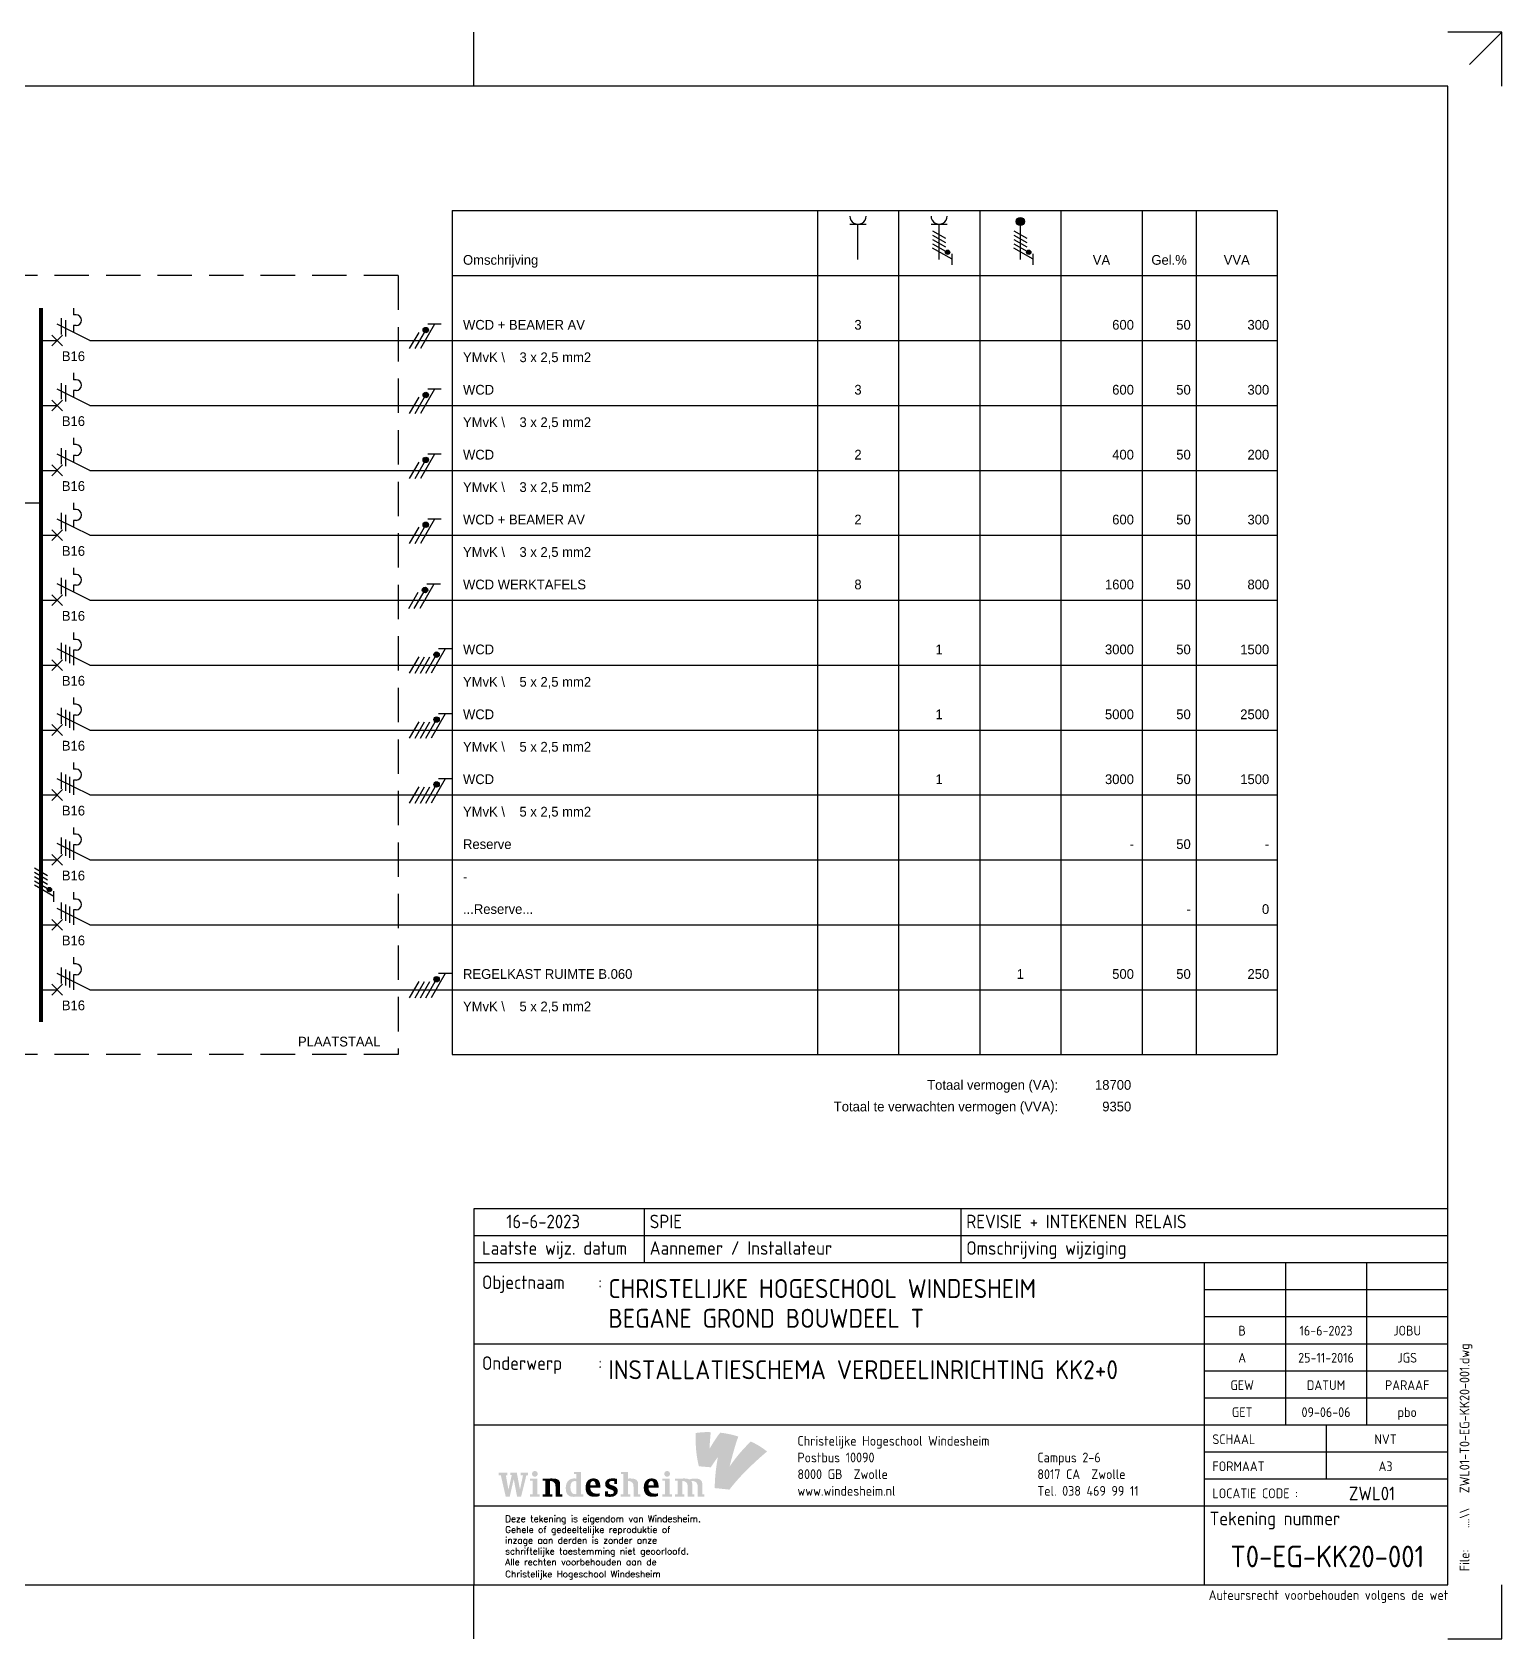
# Model space of a CAD drawing. Header units: millimetres. Extents: x 0 to 420, y 0 to 297.
# Drawn here: x 148.4 to 420, y 0 to 297 of the extents above; entities that cross this region are included whole.
import ezdxf
from ezdxf.enums import TextEntityAlignment as Align

# ---------------------------------------------------------------- set-up
doc = ezdxf.new("R2010")
doc.units = ezdxf.units.MM
doc.linetypes.add('HIDDEN', pattern=[9.525, 6.35, -3.175])
doc.layers.get('0').update_dxf_attribs({"linetype": 'CONTINUOUS'})
for name, color, linetype in [('00att018', 1, 'CONTINUOUS'), ('00att025', 2, 'CONTINUOUS'), ('00att035', 3, 'CONTINUOUS'), ('00att050', 4, 'CONTINUOUS'), ('00kad018', 1, 'CONTINUOUS'), ('00kad025', 2, 'CONTINUOUS'), ('00kad070', 5, 'CONTINUOUS'), ('BL$2----_KADER', 7, 'CONTINUOUS'), ('BL$4----_LOGO', 7, 'CONTINUOUS'), ('BL$4----_STEMPEL', 7, 'CONTINUOUS'), ('EL$1----', 3, 'CONTINUOUS'), ('EL$1----_KK2+0', 3, 'CONTINUOUS'), ('LAAG_1', 160, 'CONTINUOUS')]:
    doc.layers.add(name, color=color, linetype=linetype)
doc.styles.add('BURO-018', font='BUROFONT', dxfattribs={"height": 1.8})
doc.styles.add('EDU', font='ROMANS.SHX', dxfattribs={"height": 2.5})
doc.styles.add('ISO', font='isocp.shx')

# ---------------------------------------------------------------- blocks, each defined once
blk = doc.blocks.new('a3-windesheim-hor')
at = {"layer": '00kad018', "color": 1}
for p, q in [((230, 287), (230, 297)), ((420, 297), (410, 297)), ((420, 297), (414, 291)), ((420, 287), (420, 297)), ((230, 0), (230, 10)), ((420, 0), (420, 10)), ((410, 0), (420, 0))]:
    blk.add_line(p, q, dxfattribs=at)
at = {"layer": '00kad070', "color": 5}
for p, q in [((410, 287), (20, 287)), ((410, 10), (410, 287)), ((20, 10), (410, 10))]:
    blk.add_line(p, q, dxfattribs=at)
at = {"layer": '00att018', "color": 1, "style": 'ISO'}
blk.add_text('Auteursrecht voorbehouden volgens de wet', height=1.8, dxfattribs=at).set_placement((410.08, 7.2), align=Align.RIGHT)
blk = doc.blocks.new('AI9-BLK4')
at = {"layer": 'LAAG_1'}
h = blk.add_hatch(color=40, dxfattribs=at)
edge = h.paths.add_edge_path()
edge.add_spline(control_points=[(7.13, 7.18), (4.76, 4.71), (2.6, 2.64), (-0.67, -2.09), (0, 0.48), (1.33, 5.88), (2.58, 8.98), (0.66, 9.66), (-2.22, 10.26), (-4.13, 10.42), (-5.47, 8.84), (-7.52, 5.49), (-8.07, 4.43), (-8, 6.89), (-7.74, 9.27), (-7.64, 10.61), (-9.57, 10.7), (-11, 10.61), (-13.21, 10.31), (-13.29, 6), (-13.05, 2.03), (-12.01, -2), (-10.76, -2.09), (-7.6, -2.36), (-7.6, -2.36), (-7.12, -1.66), (-6.13, -0.03), (-4.98, 1.41), (-5.44, -0.9), (-5.87, -4.06), (-6.06, -7.16), (-6.12, -8.14), (-6.15, -9.12), (-6.16, -10.06), (-4.67, -10.18), (-0.96, -10.58), (-0.72, -10.61), (-0.72, -10.61), (-0.71, -10.6), (-0.71, -10.6), (-0.7, -10.59), (-0.7, -10.58), (-0.69, -10.58), (0.69, -8.77), (2.26, -6.96), (3.63, -5.5), (4.7, -4.37), (5.74, -3.33), (6.72, -2.37), (9.27, 0.11), (11.5, 2.08), (13.21, 3.49), (11.03, 5.13), (9.48, 6.13), (7.13, 7.18)], knot_values=[0, 0, 0, 0, 1, 1, 1, 2, 2, 2, 3, 3, 3, 4, 4, 4, 5, 5, 5, 6, 6, 6, 7, 7, 7, 8, 8, 8, 9, 9, 9, 10, 10, 10, 11, 11, 11, 12, 12, 12, 13, 13, 13, 14, 14, 14, 15, 15, 15, 16, 16, 16, 17, 17, 17, 18, 18, 18, 18], degree=3, periodic=0)
h = blk.add_hatch(color=154, dxfattribs=at)
edge = h.paths.add_edge_path()
edge.add_spline(control_points=[(-0.71, -10.6), (-0.71, -10.6), (-0.71, -10.6), (-0.71, -10.6), (-0.74, -10.63), (-0.72, -10.62), (-0.71, -10.6)], knot_values=[0, 0, 0, 0, 1, 1, 1, 2, 2, 2, 2], degree=3, periodic=0)
h = blk.add_hatch(color=154, dxfattribs=at)
edge = h.paths.add_edge_path()
edge.add_spline(control_points=[(-0.71, -10.6), (-0.71, -10.6), (-0.7, -10.6), (-0.7, -10.6), (-0.67, -10.57), (-0.69, -10.59), (-0.71, -10.6)], knot_values=[0, 0, 0, 0, 1, 1, 1, 2, 2, 2, 2], degree=3, periodic=0)
blk = doc.blocks.new('AI9-BLK3')
at = {"layer": 'LAAG_1'}
h = blk.add_hatch(color=154, dxfattribs=at)
edge = h.paths.add_edge_path()
edge.add_spline(control_points=[(-27.78, 3.24), (-27.78, 3.24), (-29.75, -4.72), (-29.75, -4.72), (-29.75, -4.72), (-31.22, -4.72), (-31.22, -4.72), (-31.22, -4.72), (-32.46, 1.79), (-32.46, 1.79), (-32.46, 1.79), (-33.95, -4.72), (-33.95, -4.72), (-33.95, -4.72), (-35.41, -4.72), (-35.41, -4.72), (-35.41, -4.72), (-37.24, 3.24), (-37.24, 3.24), (-37.24, 3.24), (-38.03, 3.24), (-38.03, 3.24), (-38.03, 3.24), (-38.03, 4.16), (-38.03, 4.16), (-38.03, 4.16), (-34.81, 4.16), (-34.81, 4.16), (-34.81, 4.16), (-34.81, 3.24), (-34.81, 3.24), (-34.81, 3.24), (-35.38, 3.24), (-35.38, 3.24), (-35.38, 3.24), (-34.43, -2.11), (-34.43, -2.11), (-34.43, -2.11), (-33.18, 3.26), (-33.18, 3.26), (-33.18, 3.26), (-33.73, 3.26), (-33.73, 3.26), (-33.73, 3.26), (-33.73, 4.16), (-33.73, 4.16), (-33.73, 4.16), (-31.32, 4.16), (-31.32, 4.16), (-31.32, 4.16), (-30.15, -2.11), (-30.15, -2.11), (-30.15, -2.11), (-29.03, 3.24), (-29.03, 3.24), (-29.03, 3.24), (-29.84, 3.24), (-29.84, 3.24), (-29.84, 3.24), (-29.84, 4.16), (-29.84, 4.16), (-29.84, 4.16), (-27.18, 4.16), (-27.18, 4.16), (-27.18, 4.16), (-27.18, 3.24), (-27.18, 3.24), (-27.18, 3.24), (-27.78, 3.24), (-27.78, 3.24)], knot_values=[0, 0, 0, 0, 1, 1, 1, 2, 2, 2, 3, 3, 3, 4, 4, 4, 5, 5, 5, 6, 6, 6, 7, 7, 7, 8, 8, 8, 9, 9, 9, 10, 10, 10, 11, 11, 11, 12, 12, 12, 13, 13, 13, 14, 14, 14, 15, 15, 15, 16, 16, 16, 17, 17, 17, 18, 18, 18, 19, 19, 19, 20, 20, 20, 21, 21, 21, 22, 22, 22, 23, 23, 23, 23], degree=3, periodic=0)
h = blk.add_hatch(color=154, dxfattribs=at)
edge = h.paths.add_edge_path()
edge.add_spline(control_points=[(-26.42, -4.7), (-26.42, -4.7), (-26.42, -3.87), (-26.42, -3.87), (-26.42, -3.87), (-25.47, -3.87), (-25.47, -3.87), (-25.47, -3.87), (-25.47, 1.17), (-25.47, 1.17), (-25.47, 1.17), (-26.42, 1.17), (-26.42, 1.17), (-26.42, 1.17), (-26.42, 1.99), (-26.42, 1.99), (-26.42, 1.99), (-23.75, 1.99), (-23.75, 1.99), (-23.75, 1.99), (-23.75, -3.87), (-23.75, -3.87), (-23.75, -3.87), (-22.88, -3.87), (-22.88, -3.87), (-22.88, -3.87), (-22.88, -4.7), (-22.88, -4.7), (-22.88, -4.7), (-26.42, -4.7), (-26.42, -4.7)], knot_values=[0, 0, 0, 0, 1, 1, 1, 2, 2, 2, 3, 3, 3, 4, 4, 4, 5, 5, 5, 6, 6, 6, 7, 7, 7, 8, 8, 8, 9, 9, 9, 10, 10, 10, 10], degree=3, periodic=0)
edge = h.paths.add_edge_path()
edge.add_spline(control_points=[(-24.66, 2.67), (-25.25, 2.67), (-25.71, 3.15), (-25.71, 3.74), (-25.71, 4.33), (-25.25, 4.79), (-24.66, 4.79), (-24.07, 4.79), (-23.58, 4.33), (-23.58, 3.74), (-23.58, 3.15), (-24.07, 2.67), (-24.66, 2.67)], knot_values=[0, 0, 0, 0, 1, 1, 1, 2, 2, 2, 3, 3, 3, 4, 4, 4, 4], degree=3, periodic=0)
h = blk.add_hatch(color=154, dxfattribs=at)
edge = h.paths.add_edge_path()
edge.add_spline(control_points=[(-17.02, -4.7), (-17.02, -4.7), (-17.02, -0.94), (-17.02, -0.94), (-17.02, -0.3), (-17.19, 0.21), (-17.5, 0.52), (-17.87, 0.9), (-18.34, 1.07), (-18.89, 1.07), (-18.95, 1.07), (-19.03, 1.07), (-19.09, 1.06), (-19.09, 1.06), (-19.09, -3.87), (-19.09, -3.87), (-19.09, -3.87), (-18.24, -3.87), (-18.24, -3.87), (-18.24, -3.87), (-18.24, -4.7), (-18.24, -4.7), (-18.24, -4.7), (-21.72, -4.7), (-21.72, -4.7), (-21.72, -4.7), (-21.72, -3.87), (-21.72, -3.87), (-21.72, -3.87), (-20.8, -3.87), (-20.8, -3.87), (-20.8, -3.87), (-20.8, 1.17), (-20.8, 1.17), (-20.8, 1.17), (-21.72, 1.17), (-21.72, 1.17), (-21.72, 1.17), (-21.72, 1.99), (-21.72, 1.99), (-21.72, 1.99), (-19.44, 1.99), (-19.44, 1.99), (-19.15, 1.99), (-18.89, 2.03), (-18.56, 2.03), (-16.96, 2.03), (-16.32, 1.86), (-15.88, 1.41), (-15.46, 1), (-15.3, 0.57), (-15.3, -0.15), (-15.3, -0.15), (-15.3, -3.87), (-15.3, -3.87), (-15.3, -3.87), (-14.5, -3.87), (-14.5, -3.87), (-14.5, -3.87), (-14.5, -4.7), (-14.5, -4.7), (-14.5, -4.7), (-17.02, -4.7), (-17.02, -4.7)], knot_values=[0, 0, 0, 0, 1, 1, 1, 2, 2, 2, 3, 3, 3, 4, 4, 4, 5, 5, 5, 6, 6, 6, 7, 7, 7, 8, 8, 8, 9, 9, 9, 10, 10, 10, 11, 11, 11, 12, 12, 12, 13, 13, 13, 14, 14, 14, 15, 15, 15, 16, 16, 16, 17, 17, 17, 18, 18, 18, 19, 19, 19, 20, 20, 20, 21, 21, 21, 21], degree=3, periodic=0)
h = blk.add_hatch(color=154, dxfattribs=at)
edge = h.paths.add_edge_path(flags=16)
edge.add_spline(control_points=[(-6.76, -4.7), (-6.76, -4.7), (-6.76, -3.87), (-6.76, -3.87), (-6.76, -3.87), (-7.62, -3.87), (-7.62, -3.87), (-7.62, -3.87), (-7.62, 4.46), (-7.62, 4.46), (-7.62, 4.46), (-10.2, 4.46), (-10.2, 4.46), (-10.2, 4.46), (-10.2, 3.64), (-10.2, 3.64), (-10.2, 3.64), (-9.32, 3.64), (-9.32, 3.64), (-9.32, 3.64), (-9.32, 1.95), (-9.32, 1.95), (-9.59, 2), (-9.79, 2.04), (-10.19, 2.04), (-11.95, 2.04), (-13.23, 0.68), (-13.23, -1.45), (-13.23, -3.83), (-12.29, -4.77), (-10.28, -4.77), (-9.86, -4.77), (-9.32, -4.7), (-9.12, -4.7), (-9.12, -4.7), (-6.76, -4.7), (-6.76, -4.7)], knot_values=[0, 0, 0, 0, 1, 1, 1, 2, 2, 2, 3, 3, 3, 4, 4, 4, 5, 5, 5, 6, 6, 6, 7, 7, 7, 8, 8, 8, 9, 9, 9, 10, 10, 10, 11, 11, 11, 12, 12, 12, 12], degree=3, periodic=0)
edge = h.paths.add_edge_path()
edge.add_spline(control_points=[(-9.28, -3.73), (-9.49, -3.76), (-9.62, -3.78), (-9.79, -3.78), (-10.77, -3.78), (-11.52, -3.12), (-11.52, -1.21), (-11.52, 0.4), (-10.88, 1.06), (-10, 1.06), (-9.71, 1.06), (-9.48, 1.02), (-9.28, 0.97), (-9.28, 0.97), (-9.28, -3.73), (-9.28, -3.73)], knot_values=[0, 0, 0, 0, 1, 1, 1, 2, 2, 2, 3, 3, 3, 4, 4, 4, 5, 5, 5, 5], degree=3, periodic=0)
h = blk.add_hatch(color=154, dxfattribs=at)
edge = h.paths.add_edge_path(flags=16)
edge.add_spline(control_points=[(-0.43, -1.4), (-0.43, 1.03), (-1.16, 2.05), (-3.05, 2.05), (-4.8, 2.05), (-5.93, 0.7), (-5.93, -1.35), (-5.93, -3.59), (-4.75, -4.76), (-2.66, -4.76), (-1.92, -4.76), (-1.25, -4.65), (-0.71, -4.43), (-0.71, -4.43), (-0.71, -3.47), (-0.71, -3.47), (-1.15, -3.57), (-1.59, -3.59), (-2.01, -3.59), (-3.43, -3.59), (-4.18, -2.54), (-4.18, -1.4), (-4.18, -1.4), (-0.43, -1.4), (-0.43, -1.4)], knot_values=[0, 0, 0, 0, 1, 1, 1, 2, 2, 2, 3, 3, 3, 4, 4, 4, 5, 5, 5, 6, 6, 6, 7, 7, 7, 8, 8, 8, 8], degree=3, periodic=0)
edge = h.paths.add_edge_path()
edge.add_spline(control_points=[(-2.19, -0.48), (-2.19, -0.48), (-4.21, -0.48), (-4.21, -0.48), (-4.21, 0.48), (-3.76, 1.08), (-3.17, 1.08), (-2.58, 1.08), (-2.19, 0.63), (-2.19, -0.48)], knot_values=[0, 0, 0, 0, 1, 1, 1, 2, 2, 2, 3, 3, 3, 3], degree=3, periodic=0)
h = blk.add_hatch(color=154, dxfattribs=at)
edge = h.paths.add_edge_path()
edge.add_spline(control_points=[(3.18, -4.79), (2.42, -4.79), (1.53, -4.63), (1.31, -4.55), (1.31, -4.55), (1.31, -2.67), (1.31, -2.67), (1.31, -2.67), (2.34, -2.67), (2.34, -2.67), (2.34, -2.67), (2.34, -3.62), (2.34, -3.62), (2.58, -3.7), (2.94, -3.79), (3.32, -3.79), (4.14, -3.79), (4.53, -3.52), (4.53, -3.03), (4.53, -2.53), (4.09, -2.3), (3.53, -2.1), (3.53, -2.1), (2.71, -1.81), (2.71, -1.81), (1.84, -1.5), (1.32, -0.99), (1.32, 0.08), (1.32, 1.19), (2.31, 2.08), (3.93, 2.08), (4.57, 2.08), (5.29, 2), (5.66, 1.88), (5.66, 1.88), (5.66, 0.04), (5.66, 0.04), (5.66, 0.04), (4.69, 0.04), (4.69, 0.04), (4.69, 0.04), (4.69, 1), (4.69, 1), (4.43, 1.07), (4.17, 1.11), (3.89, 1.11), (3.16, 1.11), (2.8, 0.83), (2.8, 0.37), (2.8, -0.04), (3.05, -0.24), (3.64, -0.43), (3.64, -0.43), (4.44, -0.7), (4.44, -0.7), (5.37, -1.01), (6, -1.57), (6, -2.6), (6, -4), (4.84, -4.79), (3.18, -4.79)], knot_values=[0, 0, 0, 0, 1, 1, 1, 2, 2, 2, 3, 3, 3, 4, 4, 4, 5, 5, 5, 6, 6, 6, 7, 7, 7, 8, 8, 8, 9, 9, 9, 10, 10, 10, 11, 11, 11, 12, 12, 12, 13, 13, 13, 14, 14, 14, 15, 15, 15, 16, 16, 16, 17, 17, 17, 18, 18, 18, 19, 19, 19, 20, 20, 20, 20], degree=3, periodic=0)
h = blk.add_hatch(color=154, dxfattribs=at)
edge = h.paths.add_edge_path()
edge.add_spline(control_points=[(11.81, -4.7), (11.81, -4.7), (11.81, -1.02), (11.81, -1.02), (11.81, -0.32), (11.67, 0.19), (11.34, 0.52), (10.95, 0.91), (10.48, 1.07), (9.97, 1.07), (9.88, 1.07), (9.79, 1.06), (9.75, 1.06), (9.75, 1.06), (9.75, -3.87), (9.75, -3.87), (9.75, -3.87), (10.59, -3.87), (10.59, -3.87), (10.59, -3.87), (10.59, -4.7), (10.59, -4.7), (10.59, -4.7), (7.11, -4.7), (7.11, -4.7), (7.11, -4.7), (7.11, -3.87), (7.11, -3.87), (7.11, -3.87), (8.03, -3.87), (8.03, -3.87), (8.03, -3.87), (8.03, 3.64), (8.03, 3.64), (8.03, 3.64), (7.16, 3.64), (7.16, 3.64), (7.16, 3.64), (7.16, 4.46), (7.16, 4.46), (7.16, 4.46), (9.75, 4.46), (9.75, 4.46), (9.75, 4.46), (9.75, 1.99), (9.75, 1.99), (9.93, 2), (10.23, 2.03), (10.54, 2.03), (11.88, 2.03), (12.52, 1.84), (12.96, 1.4), (13.39, 0.97), (13.53, 0.51), (13.53, -0.15), (13.53, -0.15), (13.53, -3.87), (13.53, -3.87), (13.53, -3.87), (14.34, -3.87), (14.34, -3.87), (14.34, -3.87), (14.34, -4.7), (14.34, -4.7), (14.34, -4.7), (11.81, -4.7), (11.81, -4.7)], knot_values=[0, 0, 0, 0, 1, 1, 1, 2, 2, 2, 3, 3, 3, 4, 4, 4, 5, 5, 5, 6, 6, 6, 7, 7, 7, 8, 8, 8, 9, 9, 9, 10, 10, 10, 11, 11, 11, 12, 12, 12, 13, 13, 13, 14, 14, 14, 15, 15, 15, 16, 16, 16, 17, 17, 17, 18, 18, 18, 19, 19, 19, 20, 20, 20, 21, 21, 21, 22, 22, 22, 22], degree=3, periodic=0)
h = blk.add_hatch(color=154, dxfattribs=at)
edge = h.paths.add_edge_path(flags=16)
edge.add_spline(control_points=[(21.09, -1.4), (21.09, 1.03), (20.36, 2.05), (18.47, 2.05), (16.72, 2.05), (15.6, 0.7), (15.6, -1.35), (15.6, -3.59), (16.77, -4.76), (18.87, -4.76), (19.6, -4.76), (20.27, -4.65), (20.81, -4.43), (20.81, -4.43), (20.81, -3.47), (20.81, -3.47), (20.37, -3.57), (19.93, -3.59), (19.52, -3.59), (18.09, -3.59), (17.35, -2.54), (17.35, -1.4), (17.35, -1.4), (21.09, -1.4), (21.09, -1.4)], knot_values=[0, 0, 0, 0, 1, 1, 1, 2, 2, 2, 3, 3, 3, 4, 4, 4, 5, 5, 5, 6, 6, 6, 7, 7, 7, 8, 8, 8, 8], degree=3, periodic=0)
edge = h.paths.add_edge_path()
edge.add_spline(control_points=[(19.33, -0.48), (19.33, -0.48), (17.31, -0.48), (17.31, -0.48), (17.31, 0.48), (17.76, 1.08), (18.35, 1.08), (18.94, 1.08), (19.33, 0.63), (19.33, -0.48)], knot_values=[0, 0, 0, 0, 1, 1, 1, 2, 2, 2, 3, 3, 3, 3], degree=3, periodic=0)
h = blk.add_hatch(color=154, dxfattribs=at)
edge = h.paths.add_edge_path()
edge.add_spline(control_points=[(22.47, -4.7), (22.47, -4.7), (22.47, -3.87), (22.47, -3.87), (22.47, -3.87), (23.42, -3.87), (23.42, -3.87), (23.42, -3.87), (23.42, 1.17), (23.42, 1.17), (23.42, 1.17), (22.47, 1.17), (22.47, 1.17), (22.47, 1.17), (22.47, 1.99), (22.47, 1.99), (22.47, 1.99), (25.13, 1.99), (25.13, 1.99), (25.13, 1.99), (25.13, -3.87), (25.13, -3.87), (25.13, -3.87), (26, -3.87), (26, -3.87), (26, -3.87), (26, -4.7), (26, -4.7), (26, -4.7), (22.47, -4.7), (22.47, -4.7)], knot_values=[0, 0, 0, 0, 1, 1, 1, 2, 2, 2, 3, 3, 3, 4, 4, 4, 5, 5, 5, 6, 6, 6, 7, 7, 7, 8, 8, 8, 9, 9, 9, 10, 10, 10, 10], degree=3, periodic=0)
edge = h.paths.add_edge_path()
edge.add_spline(control_points=[(24.23, 2.67), (23.64, 2.67), (23.18, 3.15), (23.18, 3.74), (23.18, 4.33), (23.64, 4.79), (24.23, 4.79), (24.82, 4.79), (25.31, 4.33), (25.31, 3.74), (25.31, 3.15), (24.82, 2.67), (24.23, 2.67)], knot_values=[0, 0, 0, 0, 1, 1, 1, 2, 2, 2, 3, 3, 3, 4, 4, 4, 4], degree=3, periodic=0)
h = blk.add_hatch(color=154, dxfattribs=at)
edge = h.paths.add_edge_path()
edge.add_spline(control_points=[(35.52, -4.7), (35.52, -4.7), (35.52, -0.89), (35.52, -0.89), (35.52, -0.3), (35.34, 0.21), (35.04, 0.52), (34.66, 0.9), (34.24, 1.07), (33.55, 1.07), (33.41, 1.07), (33.28, 1.05), (33.17, 1.03), (33.4, 0.83), (33.52, 0.35), (33.52, -0.07), (33.52, -0.07), (33.52, -3.87), (33.52, -3.87), (33.52, -3.87), (34.3, -3.87), (34.3, -3.87), (34.3, -3.87), (34.3, -4.7), (34.3, -4.7), (34.3, -4.7), (31.82, -4.7), (31.82, -4.7), (31.82, -4.7), (31.82, -0.89), (31.82, -0.89), (31.82, -0.18), (31.64, 0.24), (31.34, 0.53), (30.95, 0.92), (30.5, 1.07), (30.01, 1.07), (29.96, 1.07), (29.9, 1.06), (29.8, 1.06), (29.8, 1.06), (29.8, -3.87), (29.8, -3.87), (29.8, -3.87), (30.64, -3.87), (30.64, -3.87), (30.64, -3.87), (30.64, -4.7), (30.64, -4.7), (30.64, -4.7), (27.17, -4.7), (27.17, -4.7), (27.17, -4.7), (27.17, -3.87), (27.17, -3.87), (27.17, -3.87), (28.09, -3.87), (28.09, -3.87), (28.09, -3.87), (28.09, 1.17), (28.09, 1.17), (28.09, 1.17), (27.17, 1.17), (27.17, 1.17), (27.17, 1.17), (27.17, 1.99), (27.17, 1.99), (27.17, 1.99), (29.58, 1.99), (29.58, 1.99), (29.86, 1.99), (30.2, 2.03), (30.42, 2.03), (31.35, 2.03), (31.94, 1.93), (32.49, 1.67), (32.96, 1.86), (33.67, 2.01), (34.45, 2.01), (35.63, 2.01), (36.25, 1.82), (36.67, 1.4), (37.08, 0.99), (37.23, 0.53), (37.23, -0.08), (37.23, -0.08), (37.23, -3.87), (37.23, -3.87), (37.23, -3.87), (38.03, -3.87), (38.03, -3.87), (38.03, -3.87), (38.03, -4.7), (38.03, -4.7), (38.03, -4.7), (35.52, -4.7), (35.52, -4.7)], knot_values=[0, 0, 0, 0, 1, 1, 1, 2, 2, 2, 3, 3, 3, 4, 4, 4, 5, 5, 5, 6, 6, 6, 7, 7, 7, 8, 8, 8, 9, 9, 9, 10, 10, 10, 11, 11, 11, 12, 12, 12, 13, 13, 13, 14, 14, 14, 15, 15, 15, 16, 16, 16, 17, 17, 17, 18, 18, 18, 19, 19, 19, 20, 20, 20, 21, 21, 21, 22, 22, 22, 23, 23, 23, 24, 24, 24, 25, 25, 25, 26, 26, 26, 27, 27, 27, 28, 28, 28, 29, 29, 29, 30, 30, 30, 31, 31, 31, 32, 32, 32, 32], degree=3, periodic=0)
blk = doc.blocks.new('AI9-BLK2')
at = {"layer": 'LAAG_1', "color": 7}
for name, p in [('AI9-BLK4', (36.4, 1.35)), ('AI9-BLK3', (-11.59, -7.17))]:
    blk.add_blockref(name, p, dxfattribs=at)
blk = doc.blocks.new('CHW_ONDERHOEK')
at = {"layer": '00kad025', "color": 2}
for p, q in [((-190, 79.5), (-190, 69.5)), ((-10, 79.5), (-190, 79.5)), ((-158.5, 79.5), (-158.5, 69.5)), ((-100, 79.5), (-100, 69.5)), ((-10, 74.5), (-190, 74.5)), ((-40, 69.5), (-40, 39.5)), ((-25, 69.5), (-25, 39.5)), ((-10, 64.5), (-55, 64.5)), ((-10, 59.5), (-55, 59.5)), ((-10, 54.5), (-55, 54.5)), ((-10, 49.5), (-55, 49.5)), ((-32.5, 39.5), (-32.5, 34.5)), ((-32.5, 34.5), (-32.5, 29.5))]:
    blk.add_line(p, q, dxfattribs=at)
at = {"layer": '00kad070', "color": 5}
for p, q in [((-10, 69.5), (-190, 69.5)), ((-190, 69.5), (-190, 10)), ((-55, 69.5), (-55, 10)), ((-55, 54.5), (-190, 54.5)), ((-10, 44.5), (-55, 44.5)), ((-10, 39.5), (-190, 39.5)), ((-10, 34.5), (-55, 34.5)), ((-10, 29.5), (-55, 29.5)), ((-55, 24.5), (-190, 24.5)), ((-10, 24.5), (-55, 24.5))]:
    blk.add_line(p, q, dxfattribs=at)
at = {"layer": 'LAAG_1', "color": 7, "xscale": 0.5, "yscale": 0.5, "zscale": 0.5}
blk.add_blockref('AI9-BLK2', (-160.6, 32.22), dxfattribs=at)
at = {"layer": '00att018', "color": 1, "style": 'ISO'}
for s, p in [('GEW', (-48, 46)), ('DATUM', (-32.5, 46)), ('PARAAF', (-17.5, 46)), ('GET', (-48, 41))]:
    blk.add_text(s, height=1.8, dxfattribs=at).set_placement(p, align=Align.CENTER)
for s, p in [('SCHAAL', (-53.5, 36)), ('FORMAAT', (-53.5, 31))]:
    blk.add_text(s, height=1.8, dxfattribs=at).set_placement(p)
at = {"layer": '00att018', "color": 1, "style": 'ISO', "width": 0.9}
blk.add_text('....\\\\', height=1.8, rotation=90, dxfattribs=at).set_placement((-6, 20.5))
at = {"layer": '00att018', "color": 1, "linetype": 'Continuous', "style": 'EDU'}
for s, p in [('Gehele of gedeeltelijke reproduktie of', (-184.2, 19.6)), ('Deze tekening is eigendom van Windesheim.', (-184.2, 21.6)), ('inzage aan derden is zonder onze', (-184.2, 17.6)), ('schriftelijke toestemming niet geoorloofd.', (-184.2, 15.6)), ('Alle rechten voorbehouden aan de', (-184.2, 13.6)), ('Christelijke Hogeschool Windesheim', (-184.2, 11.38))]:
    blk.add_text(s, height=1.2, dxfattribs=at).set_placement(p)
at = {"layer": '00att018', "color": 1, "style": 'ISO'}
blk.add_text('File:', height=1.8, rotation=90, dxfattribs=at).set_placement((-6, 12.5))
for tag, p in [('WZ_CODED', (-48, 66.07)), ('WZ_DATUMD', (-32.5, 66.07)), ('WZ_WZGOEDD', (-17.5, 66.07)), ('WZ_CODEC', (-48, 61.07)), ('WZ_DATUMC', (-32.5, 61.07)), ('WZ_WZGOEDC', (-17.5, 61.07)), ('WZ_CODEB', (-48, 56.07)), ('WZ_DATUMB', (-32.5, 56.07)), ('WZ_WZGOEDB', (-17.5, 56.07)), ('WZ_CODEA', (-48, 51.07)), ('WZ_DATUMA', (-32.5, 51.07)), ('WZ_WZGOEDA', (-17.5, 51.07)), ('TKDATCREAT', (-32.5, 41)), ('TKINIT', (-17.5, 41)), ('TKSCHAAL', (-21.5, 36)), ('TKFORMAAT', (-21.5, 31))]:
    blk.add_attdef(tag, text='', height=1.8, dxfattribs=at).set_placement(p, align=Align.CENTER)
blk.add_attdef('DWGNAME', (-6, 26.93), '', height=1.8, rotation=90, dxfattribs=at)
at = {"layer": '00att025', "color": 2, "style": 'ISO'}
for s, p in [('Objectnaam', (-188.5, 64.67)), ('Onderwerp', (-188.5, 49.72)), ('Tekening nummer', (-54, 21))]:
    blk.add_text(s, height=2.5, dxfattribs=at).set_placement(p)
at = {"layer": '00att025', "style": 'ISO'}
for p in [(-167.02, 64.67), (-167.02, 49.78)]:
    blk.add_text(':', height=2.5, dxfattribs=at).set_placement(p)
at = {"layer": '00att025', "color": 1, "style": 'ISO'}
blk.add_text('LOCATIE CODE :', height=1.8, dxfattribs=at).set_placement((-53.5, 26))
at = {"layer": '00att025', "color": 2, "style": 'ISO'}
for tag, p in [('WZ_DATUM', (-184, 75.9)), ('WZ_AANNEMER_INSTALATEUR', (-157.5, 75.9)), ('WZ_OMSCHR', (-99, 75.9))]:
    blk.add_attdef(tag, p, '', height=2.5, dxfattribs=at)
at = {"layer": '00att025', "color": 3, "style": 'ISO'}
blk.add_attdef('TKVRIJ2', text='', height=2.5, dxfattribs=at).set_placement((-24, 25.62), align=Align.CENTER)
at = {"layer": '00att035', "color": 3, "style": 'ISO'}
for s, p in [('Laatste wijz. datum', (-188.5, 71)), ('Aannemer / Installateur', (-157.5, 71)), ('Omschrijving wijziging', (-99, 71))]:
    blk.add_text(s, height=2.5, dxfattribs=at).set_placement(p)
for tag, p in [('PROMSCHR', (-165.14, 63)), ('TK1OMSCHR', (-165.14, 57.5)), ('TK2OMSCHR', (-165.14, 48)), ('TKVRIJ1', (-165.14, 42.5))]:
    blk.add_attdef(tag, p, '', height=3.5, dxfattribs=at)
at = {"layer": '00att050', "color": 4, "style": 'ISO'}
blk.add_attdef('TKFASE', text='', height=5, dxfattribs=at).set_placement((-14.5, 82), align=Align.RIGHT)
blk.add_attdef('TKTEKNR', text='', height=3.5, dxfattribs=at).set_placement((-32.25, 13.23), align=Align.CENTER)
at = {"layer": 'BL$4----_LOGO', "color": 1, "style": 'ISO'}
for s, p in [('Christelijke Hogeschool Windesheim', (-130.19, 35.71)), ('Postbus 10090', (-130.19, 32.63)), ('Campus 2-6', (-85.85, 32.63)), ('8000 GB  Zwolle', (-130.19, 29.54)), ('8017 CA  Zwolle', (-85.85, 29.54)), ('www.windesheim.nl', (-130.19, 26.45)), ('Tel. 038 469 99 11', (-85.85, 26.45))]:
    blk.add_text(s, height=1.8, dxfattribs=at).set_placement(p)
blk = doc.blocks.new('B3')
at = {"color": 0, "linetype": 'Continuous'}
for p, q in [((0, 9), (0, 21)), ((0, 9), (-3, 3)), ((-6, 6), (-4.75, 6)), ((-4.75, 6.5), (-4.75, 6)), ((-2.75, 6.5), (-2.75, 6)), ((-2.75, 6), (-1.5, 6)), ((-4.125, 3.75), (-1.125, 3.75)), ((-3.75, 4.5), (-0.75, 4.5)), ((-1, 4), (1, 2)), ((-1, 2), (1, 4)), ((0, 0), (0, 3))]:
    blk.add_line(p, q, dxfattribs=at)
blk.add_arc((-3.75, 6.5), 1, 0, 180, dxfattribs=at)
at = {"color": 1, "style": 'BURO-018'}
blk.add_attdef('E_VRIJ1', (-3, 12), '', height=1.8, rotation=90, dxfattribs=at)
at = {"color": 1, "linetype": 'Continuous', "style": 'BURO-018'}
blk.add_attdef('E_IIA', text='', height=1.8, rotation=90, dxfattribs=at).set_placement((2, 6), align=Align.TOP_CENTER)
blk = doc.blocks.new('m1')
at = {"color": 0, "linetype": 'Continuous'}
blk.add_line((0, 21), (0, 33), dxfattribs=at)
blk = doc.blocks.new('b1s')
at = {"color": 0, "linetype": 'Continuous'}
blk.add_line((0, 33), (0, 54), dxfattribs=at)
blk = doc.blocks.new('m1s')
at = {"color": 0, "linetype": 'Continuous'}
blk.add_line((0, 54), (0, 66), dxfattribs=at)
blk = doc.blocks.new('B5')
at = {"color": 0, "linetype": 'Continuous'}
for p, q in [((0, 9), (0, 21)), ((0, 9), (-3, 3)), ((-6, 6), (-4.75, 6)), ((-4.75, 6.5), (-4.75, 6)), ((-2.75, 6.5), (-2.75, 6)), ((-2.75, 6), (0, 6)), ((-4.125, 3.75), (-1.125, 3.75)), ((-3.75, 4.5), (-0.75, 4.5)), ((-3.375, 5.25), (-0.375, 5.25)), ((-1, 2), (1, 4)), ((-1, 4), (1, 2)), ((0, 0), (0, 3))]:
    blk.add_line(p, q, dxfattribs=at)
blk.add_arc((-3.75, 6.5), 1, 0, 180, dxfattribs=at)
at = {"color": 1, "style": 'BURO-018'}
blk.add_attdef('E_VRIJ1', (-3, 12), '', height=1.8, rotation=90, dxfattribs=at)
at = {"color": 1, "linetype": 'Continuous', "style": 'BURO-018'}
blk.add_attdef('E_IIA', text='', height=1.8, rotation=90, dxfattribs=at).set_placement((2, 6), align=Align.TOP_CENTER)
blk = doc.blocks.new('KOLNR6')
at = {"color": 0, "linetype": 'Continuous'}
for p, q in [((-3.5, -1.5), (-3.5, 1.5)), ((3, 0), (-3.5, 0))]:
    blk.add_line(p, q, dxfattribs=at)
blk.add_arc((-5, 0), 1.5, 270, 90, dxfattribs=at)
blk = doc.blocks.new('KOLNR7')
at = {"color": 0, "linetype": 'Continuous'}
for p, q in [((-3.5, -1.5), (-3.5, 1.5)), ((3, 0), (-3.5, 0)), ((-2.29, -1.2), (-0.91, 1.2)), ((-1.49, -1.2), (-0.11, 1.2)), ((-0.69, -1.2), (0.69, 1.2)), ((0.11, -1.2), (1.49, 1.2)), ((2.99, 2.4), (0.91, -1.2)), ((3.99, 2.4), (1.99, 2.4))]:
    blk.add_line(p, q, dxfattribs=at)
at = {"color": 0, "linetype": 'Continuous', "const_width": 0.4}
blk.add_lwpolyline([(1.69, 1.35, 1), (1.69, 1.75, 1)], format="xyb", close=True, dxfattribs=at)
at = {"color": 0, "linetype": 'Continuous'}
blk.add_circle((1.69, 1.55), 0.4, dxfattribs=at)
blk.add_arc((-5, 0), 1.5, 270, 90, dxfattribs=at)
blk = doc.blocks.new('KOLNR9')
at = {"color": 0, "linetype": 'Continuous'}
for p, q in [((-4, 0), (3, 0)), ((-2.29, -1.2), (-0.91, 1.2)), ((-1.49, -1.2), (-0.11, 1.2)), ((-0.69, -1.2), (0.69, 1.2)), ((0.11, -1.2), (1.49, 1.2)), ((2.99, 2.4), (0.91, -1.2)), ((3.99, 2.4), (1.99, 2.4))]:
    blk.add_line(p, q, dxfattribs=at)
for points, const_width in [([(-4, -0.38, 1), (-4, 0.38, 1)], 0.75), ([(1.69, 1.35, 1), (1.69, 1.75, 1)], 0.4)]:
    blk.add_lwpolyline(points, format="xyb", close=True, dxfattribs=dict(at, const_width=const_width))
for centre, radius in [((-4, 0), 0.75), ((1.69, 1.55), 0.4)]:
    blk.add_circle(centre, radius, dxfattribs=at)
blk = doc.blocks.new('L1')
at = {"color": 0, "linetype": 'Continuous'}
for p, q in [((-3, 73.98), (-3, 71.48)), ((-3, 72.73), (1.5, 70.13)), ((1.5, 69.13), (-1.5, 70.87)), ((1.5, 68.13), (-1.5, 69.87))]:
    blk.add_line(p, q, dxfattribs=at)
at = {"color": 0, "linetype": 'Continuous', "const_width": 0.5}
blk.add_lwpolyline([(-1.68, 71.12, 1), (-2.18, 71.12, 1)], format="xyb", close=True, dxfattribs=at)
at = {"color": 0, "linetype": 'Continuous'}
blk.add_circle((-1.93, 71.12), 0.5, dxfattribs=at)
blk = doc.blocks.new('L3')
at = {"color": 0, "linetype": 'Continuous'}
for p, q in [((-3, 75.98), (-3, 73.48)), ((-3, 74.73), (1.5, 72.13)), ((1.5, 71.13), (-1.5, 72.87)), ((1.5, 70.13), (-1.5, 71.87)), ((1.5, 69.13), (-1.5, 70.87)), ((1.5, 68.13), (-1.5, 69.87))]:
    blk.add_line(p, q, dxfattribs=at)
at = {"color": 0, "linetype": 'Continuous', "const_width": 0.5}
blk.add_lwpolyline([(-1.68, 73.12, 1), (-2.18, 73.12, 1)], format="xyb", close=True, dxfattribs=at)
at = {"color": 0, "linetype": 'Continuous'}
blk.add_circle((-1.93, 73.12), 0.5, dxfattribs=at)
blk = doc.blocks.new('111104')
at = {"color": 0, "linetype": 'Continuous'}
for p, q in [((-3, 6.98), (-3, 4.48)), ((-3, 5.73), (1.5, 3.13)), ((1.5, 2.13), (-1.5, 3.87)), ((1.5, 1.13), (-1.5, 2.87)), ((1.5, 0.13), (-1.5, 1.87)), ((1.5, -0.87), (-1.5, 0.87))]:
    blk.add_line(p, q, dxfattribs=at)
at = {"color": 0, "linetype": 'Continuous', "const_width": 0.5}
blk.add_lwpolyline([(-1.68, 4.12, 1), (-2.18, 4.12, 1)], format="xyb", close=True, dxfattribs=at)
at = {"color": 0, "linetype": 'Continuous'}
blk.add_circle((-1.93, 4.12), 0.5, dxfattribs=at)

msp = doc.modelspace()

# ---------------------------------------------------------------- linework, layer by layer
at = {"layer": 'EL$1----', "ltscale": 0.2}
msp.add_line((127.88, 210), (150, 210), dxfattribs=at)
at = {"layer": 'EL$1----_KK2+0', "color": 1}
for p, q in [((226, 264), (226, 108)), ((226, 264), (378.5, 264)), ((293.5, 264), (293.5, 108)), ((308.5, 264), (308.5, 108)), ((323.5, 264), (323.5, 108)), ((338.5, 264), (338.5, 108)), ((353.5, 264), (353.5, 108)), ((363.5, 264), (363.5, 108)), ((378.5, 264), (378.5, 108)), ((226, 252), (378.5, 252)), ((226, 108), (378.5, 108))]:
    msp.add_line(p, q, dxfattribs=at)
at = {"layer": 'EL$1----_KK2+0', "color": 1, "linetype": 'HIDDEN'}
for p, q in [((216, 252), (138, 252)), ((216, 252), (216, 108)), ((216, 108), (138, 108))]:
    msp.add_line(p, q, dxfattribs=at)
at = {"layer": 'EL$1----_KK2+0'}
for p, q in [((216, 240), (378.5, 240)), ((216, 228), (378.5, 228)), ((216, 216), (378.5, 216)), ((216, 204), (378.5, 204)), ((216, 192), (378.5, 192)), ((216, 180), (378.5, 180)), ((216, 168), (378.5, 168)), ((216, 156), (378.5, 156)), ((216, 144), (378.5, 144)), ((216, 132), (378.5, 132)), ((216, 120), (378.5, 120))]:
    msp.add_line(p, q, dxfattribs=at)
for points in [[(150, 234, 0.7, 0.7, 0), (150, 246, 0.7, 0.7, 0)], [(150, 222, 0.7, 0.7, 0), (150, 234, 0.7, 0.7, 0)], [(150, 210, 0.7, 0.7, 0), (150, 222, 0.7, 0.7, 0)], [(150, 198, 0.7, 0.7, 0), (150, 210, 0.7, 0.7, 0)], [(150, 186, 0.7, 0.7, 0), (150, 198, 0.7, 0.7, 0)], [(150, 174, 0.7, 0.7, 0), (150, 186, 0.7, 0.7, 0)], [(150, 162, 0.7, 0.7, 0), (150, 174, 0.7, 0.7, 0)], [(150, 150, 0.7, 0.7, 0), (150, 162, 0.7, 0.7, 0)], [(150, 138, 0.7, 0.7, 0), (150, 150, 0.7, 0.7, 0)], [(150, 126, 0.7, 0.7, 0), (150, 138, 0.7, 0.7, 0)], [(150, 114, 0.7, 0.7, 0), (150, 126, 0.7, 0.7, 0)]]:
    msp.add_lwpolyline(points, format="xyseb", dxfattribs=at)

# ---------------------------------------------------------------- block references
at = {"layer": 'BL$2----_KADER'}
msp.add_blockref('a3-windesheim-hor', (0, 0), dxfattribs=at)
at = {"layer": 'BL$4----_STEMPEL'}
ref = msp.add_blockref('CHW_ONDERHOEK', (420, 0), dxfattribs=at)
ref.add_attrib('TKTEKNR', 'T0-EG-KK20-001', dxfattribs={"layer": '00att050', "color": 4, "height": 4, "style": 'ISO'}).set_placement((387.75, 13.23), align=Align.CENTER)
ref.add_attrib('WZ_CODEA', 'A', dxfattribs={"layer": '00att018', "color": 1, "height": 1.8, "style": 'ISO'}).set_placement((372, 51.07), align=Align.CENTER)
ref.add_attrib('WZ_DATUMA', '25-11-2016', dxfattribs={"layer": '00att018', "color": 1, "height": 1.8, "style": 'ISO'}).set_placement((387.5, 51.07), align=Align.CENTER)
ref.add_attrib('WZ_WZGOEDA', 'JGS', dxfattribs={"layer": '00att018', "color": 1, "height": 1.8, "style": 'ISO'}).set_placement((402.5, 51.07), align=Align.CENTER)
ref.add_attrib('WZ_CODEB', 'B', dxfattribs={"layer": '00att018', "color": 1, "height": 1.8, "style": 'ISO'}).set_placement((372, 56.07), align=Align.CENTER)
ref.add_attrib('WZ_DATUMB', '16-6-2023', dxfattribs={"layer": '00att018', "color": 1, "height": 1.8, "style": 'ISO'}).set_placement((387.5, 56.07), align=Align.CENTER)
ref.add_attrib('WZ_WZGOEDB', 'JOBU', dxfattribs={"layer": '00att018', "color": 1, "height": 1.8, "style": 'ISO'}).set_placement((402.5, 56.07), align=Align.CENTER)
ref.add_attrib('TKDATCREAT', '09-06-06', dxfattribs={"layer": '00att018', "color": 1, "height": 1.8, "style": 'ISO'}).set_placement((387.5, 41), align=Align.CENTER)
ref.add_attrib('TKINIT', 'pbo', dxfattribs={"layer": '00att018', "color": 1, "height": 1.8, "style": 'ISO'}).set_placement((402.5, 41), align=Align.CENTER)
ref.add_attrib('TKSCHAAL', 'NVT', dxfattribs={"layer": '00att018', "color": 1, "height": 1.8, "style": 'ISO'}).set_placement((398.5, 36), align=Align.CENTER)
ref.add_attrib('TKFORMAAT', 'A3', dxfattribs={"layer": '00att018', "color": 1, "height": 1.8, "style": 'ISO'}).set_placement((398.5, 31), align=Align.CENTER)
ref.add_attrib('TKVRIJ2', 'ZWL01', dxfattribs={"layer": '00att025', "color": 3, "height": 2.5, "style": 'ISO'}).set_placement((396, 25.62), align=Align.CENTER)
ref.add_attrib('PROMSCHR', 'CHRISTELIJKE HOGESCHOOL WINDESHEIM', (254.86, 63), dxfattribs={"layer": '00att035', "color": 3, "height": 3.5, "style": 'ISO'})
ref.add_attrib('TK2OMSCHR', 'INSTALLATIESCHEMA VERDEELINRICHTING KK2+0', (254.86, 48), dxfattribs={"layer": '00att035', "color": 3, "height": 3.5, "style": 'ISO'})
ref.add_attrib('TKFILE', 'ZWL01-T0-EG-KK20-001.dwg', (414, 26.93), dxfattribs={"layer": '00att018', "color": 1, "height": 1.8, "rotation": 90, "style": 'ISO'})
ref.add_attrib('TK1OMSCHR', 'BEGANE GROND BOUWDEEL T', (254.86, 57.5), dxfattribs={"layer": '00att035', "color": 3, "height": 3.5, "style": 'ISO'})
ref.add_attrib('WZ_DATUM', '16-6-2023', (236, 75.9), dxfattribs={"layer": '00att025', "color": 2, "height": 2.5, "style": 'ISO'})
ref.add_attrib('WZ_AANNEMER_INSTALATEUR', 'SPIE', (262.5, 75.9), dxfattribs={"layer": '00att025', "color": 2, "height": 2.5, "style": 'ISO'})
ref.add_attrib('WZ_OMSCHR', 'REVISIE + INTEKENEN RELAIS ', (321, 75.9), dxfattribs={"layer": '00att025', "color": 2, "height": 2.5, "style": 'ISO'})
at = {"layer": 'EL$1----', "rotation": 270}
for name, p in [('L1', (150, 240)), ('L1', (150, 228)), ('L1', (150, 216)), ('L1', (150, 204)), ('L1', (149.86, 191.95)), ('L3', (150, 180)), ('L3', (150, 168)), ('L3', (150, 156)), ('L3', (150, 120))]:
    msp.add_blockref(name, p, dxfattribs=at)
at = {"layer": 'EL$1----', "xscale": 0.8, "yscale": 0.8, "zscale": 0.8, "rotation": 180}
msp.add_blockref('111104', (150, 141.8), dxfattribs=at)
at = {"layer": 'EL$1----_KK2+0', "rotation": 270}
for name, p in [('KOLNR6', (301, 258)), ('KOLNR7', (316, 258)), ('KOLNR9', (331, 258)), ('m1', (150, 240)), ('b1s', (150, 240)), ('m1s', (150, 240)), ('m1', (150, 228)), ('b1s', (150, 228)), ('m1s', (150, 228)), ('m1', (150, 216)), ('b1s', (150, 216)), ('m1s', (150, 216)), ('m1', (150, 204)), ('b1s', (150, 204)), ('m1s', (150, 204)), ('m1', (150, 192)), ('b1s', (150, 192)), ('m1s', (150, 192)), ('m1', (150, 180)), ('b1s', (150, 180)), ('m1s', (150, 180)), ('m1', (150, 168)), ('b1s', (150, 168)), ('m1s', (150, 168)), ('m1', (150, 156)), ('b1s', (150, 156)), ('m1s', (150, 156)), ('m1', (150, 144)), ('b1s', (150, 144)), ('m1s', (150, 144)), ('m1', (150, 132)), ('b1s', (150, 132)), ('m1s', (150, 132)), ('m1', (150, 120)), ('b1s', (150, 120)), ('m1s', (150, 120))]:
    msp.add_blockref(name, p, dxfattribs=at)
for name, p in [('B3', (150, 240)), ('B3', (150, 228)), ('B3', (150, 216)), ('B3', (150, 204)), ('B3', (150, 192)), ('B5', (150, 180)), ('B5', (150, 168)), ('B5', (150, 156)), ('B5', (150, 144)), ('B5', (150, 132)), ('B5', (150, 120))]:
    msp.add_blockref(name, p, dxfattribs=at).add_auto_attribs({'E_IIA': 'B16'})

# ---------------------------------------------------------------- texts
at = {"layer": 'EL$1----', "color": 1, "style": 'BURO-018'}
msp.add_text('PLAATSTAAL', height=1.8, dxfattribs=at).set_placement((197.5, 109.5))
at = {"layer": 'EL$1----_KK2+0', "color": 1, "style": 'BURO-018'}
for s, p in [('Omschrijving', (228, 254)), ('WCD + BEAMER AV', (228, 242)), ('YMvK \\    3 x 2,5 mm2', (228, 236)), ('WCD', (228, 230)), ('YMvK \\    3 x 2,5 mm2', (228, 224)), ('WCD', (228, 218)), ('YMvK \\    3 x 2,5 mm2', (228, 212)), ('WCD + BEAMER AV', (228, 206)), ('YMvK \\    3 x 2,5 mm2', (228, 200)), ('WCD WERKTAFELS', (228, 194)), ('WCD', (228, 182)), ('YMvK \\    5 x 2,5 mm2', (228, 176)), ('WCD', (228, 170)), ('YMvK \\    5 x 2,5 mm2', (228, 164)), ('WCD', (228, 158)), ('YMvK \\    5 x 2,5 mm2', (228, 152)), ('Reserve', (228, 146)), ('-', (228, 140)), ('...Reserve...', (228, 134)), ('REGELKAST RUIMTE B.060', (228, 122)), ('YMvK \\    5 x 2,5 mm2', (228, 116))]:
    msp.add_text(s, height=1.8, dxfattribs=at).set_placement(p)
for s, p in [('VA', (346, 254)), ('Gel.%', (358.5, 254)), ('VVA', (371, 254)), ('3', (301, 242)), ('3', (301, 230)), ('2', (301, 218)), ('2', (301, 206)), ('8', (301, 194)), ('1', (316, 182)), ('1', (316, 170)), ('1', (316, 158)), ('1', (331, 122))]:
    msp.add_text(s, height=1.8, dxfattribs=at).set_placement(p, align=Align.CENTER)
for s, p in [('600', (352, 242)), ('50', (362.5, 242)), ('300', (377, 242)), ('600', (352, 230)), ('50', (362.5, 230)), ('300', (377, 230)), ('400', (352, 218)), ('50', (362.5, 218)), ('200', (377, 218)), ('600', (352, 206)), ('50', (362.5, 206)), ('300', (377, 206)), ('1600', (352, 194)), ('50', (362.5, 194)), ('800', (377, 194)), ('3000', (352, 182)), ('50', (362.5, 182)), ('1500', (377, 182)), ('5000', (352, 170)), ('50', (362.5, 170)), ('2500', (377, 170)), ('3000', (352, 158)), ('50', (362.5, 158)), ('1500', (377, 158)), ('-', (352, 146)), ('50', (362.5, 146)), ('-', (377, 146)), ('-', (362.5, 134)), ('0', (377, 134)), ('500', (352, 122)), ('50', (362.5, 122)), ('250', (377, 122)), ('Totaal vermogen (VA):', (338, 101.5)), ('18700', (351.5, 101.5)), ('Totaal te verwachten vermogen (VVA):', (338, 97.5)), ('9350', (351.5, 97.5))]:
    msp.add_text(s, height=1.8, dxfattribs=at).set_placement(p, align=Align.RIGHT)

doc.saveas('drawing.dxf')
